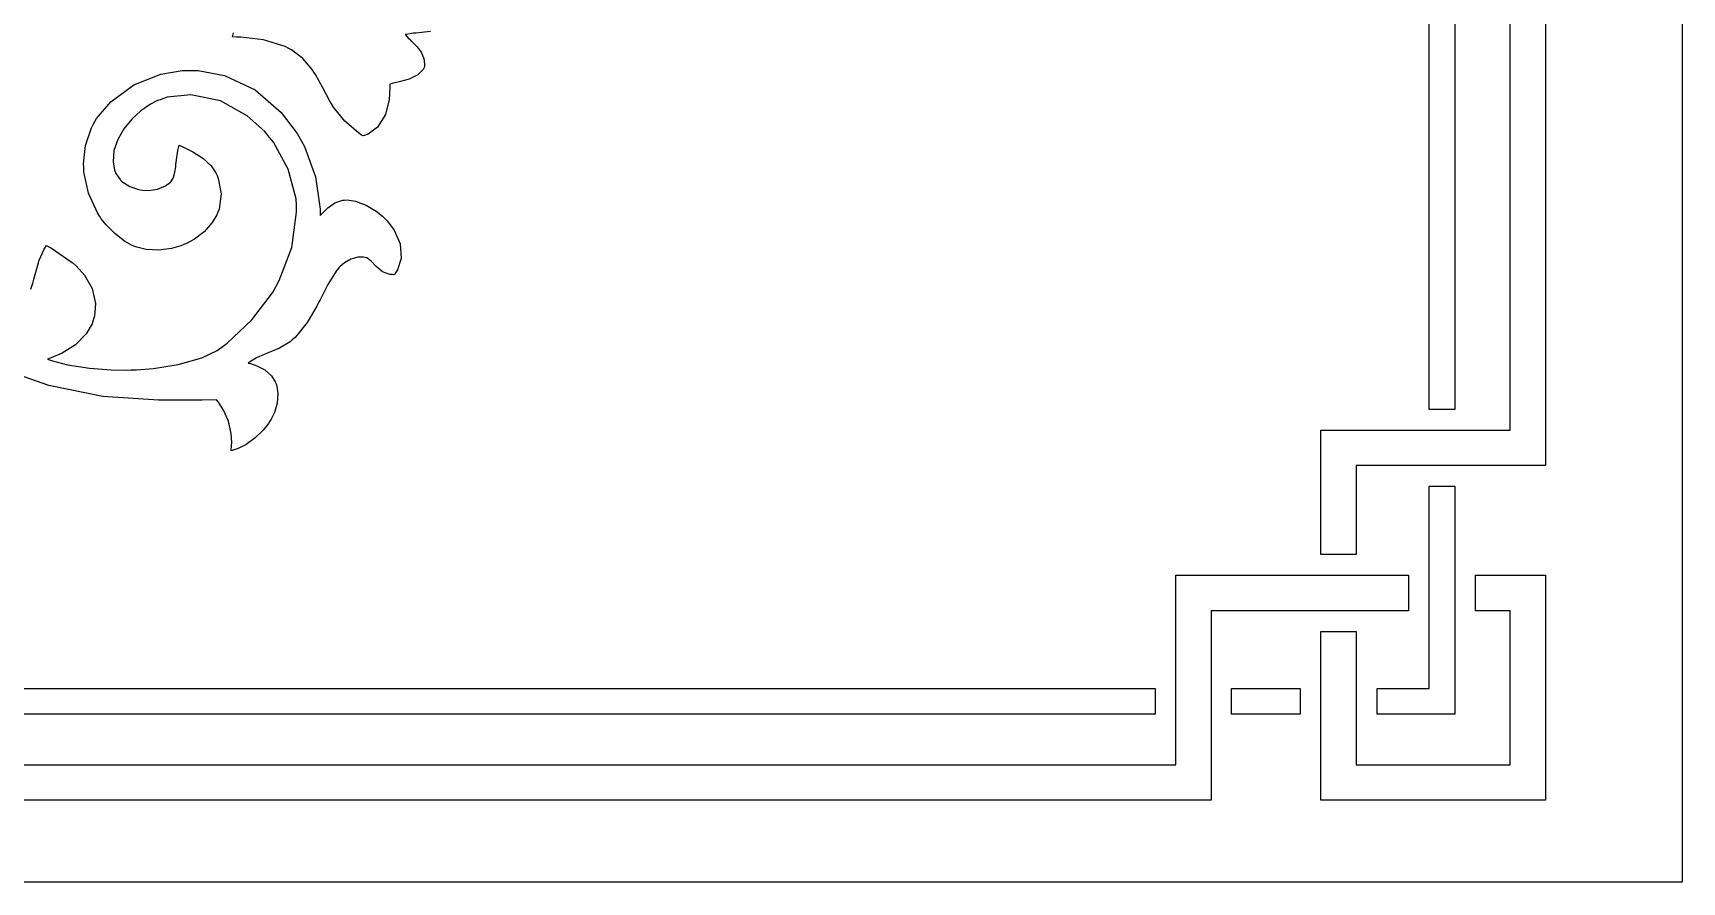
# Model space of a CAD drawing. Extents: x 0 to 1426, y 0 to 829.
# Drawn here: x 832.8 to 1014.2, y 0 to 93.3 of the extents above; entities that cross this region are included whole.
import ezdxf

# ---------------------------------------------------------------- set-up
doc = ezdxf.new("R2010")
doc.units = 0
doc.layers.get('0').update_dxf_attribs({"linetype": 'CONTINUOUS'})

msp = doc.modelspace()

# ---------------------------------------------------------------- linework, layer by layer
at = {"color": 21}
for p, q in [((1014.19, 192.749), (1014.19, 0)), ((1014.19, 0), (547.695, 0))]:
    msp.add_line(p, q, dxfattribs=at)
at = {"color": 0}
for p, q in [((999.183, 147.064), (999.183, 45.7729)), ((999.183, 147.064), (999.183, 45.7729)), ((995.299, 49.6591), (995.299, 143.177)), ((995.299, 49.6591), (995.299, 143.177)), ((986.37, 51.9395), (986.37, 140.898)), ((986.37, 51.9395), (986.37, 140.898)), ((989.214, 140.898), (989.214, 51.9395)), ((989.214, 140.898), (989.214, 51.9395)), ((854.749, 92.9185), (854.869, 93.3704)), ((854.749, 92.9185), (854.869, 93.3704)), ((855.214, 92.8991), (854.749, 92.9185)), ((855.214, 92.8991), (854.749, 92.9185)), ((855.691, 92.8811), (855.214, 92.8991)), ((855.691, 92.8811), (855.214, 92.8991)), ((858.167, 92.5809), (855.691, 92.8811)), ((858.167, 92.5809), (855.691, 92.8811)), ((860.545, 91.8683), (858.167, 92.5809)), ((860.545, 91.8683), (858.167, 92.5809)), ((873.845, 93.1926), (873.764, 93.176)), ((873.845, 93.1926), (873.764, 93.176)), ((873.764, 93.176), (873.792, 93.1347)), ((873.764, 93.176), (873.792, 93.1347)), ((873.792, 93.1347), (874.13, 92.746)), ((873.792, 93.1347), (874.13, 92.746)), ((874.681, 93.3111), (873.845, 93.1926)), ((874.681, 93.3111), (873.845, 93.1926)), ((874.13, 92.746), (874.166, 92.7089)), ((874.13, 92.746), (874.166, 92.7089)), ((874.166, 92.7089), (874.194, 92.6828)), ((874.166, 92.7089), (874.194, 92.6828)), ((874.194, 92.6828), (874.469, 92.4207)), ((874.194, 92.6828), (874.469, 92.4207)), ((874.765, 93.3207), (874.681, 93.3111)), ((874.765, 93.3207), (874.681, 93.3111)), ((874.924, 93.3401), (874.765, 93.3207)), ((874.924, 93.3401), (874.765, 93.3207)), ((876.536, 93.5069), (874.924, 93.3401)), ((876.536, 93.5069), (874.924, 93.3401)), ((860.972, 91.6421), (860.545, 91.8683)), ((860.972, 91.6421), (860.545, 91.8683)), ((861.268, 91.4852), (860.972, 91.6421)), ((861.268, 91.4852), (860.972, 91.6421)), ((862.513, 90.5302), (861.268, 91.4852)), ((862.513, 90.5302), (861.268, 91.4852)), ((874.469, 92.4207), (874.497, 92.3946)), ((874.469, 92.4207), (874.497, 92.3946)), ((874.497, 92.3946), (874.649, 92.257)), ((874.497, 92.3946), (874.649, 92.257)), ((874.649, 92.257), (875.079, 91.8161)), ((874.649, 92.257), (875.079, 91.8161)), ((875.079, 91.8161), (875.52, 91.2248)), ((875.079, 91.8161), (875.52, 91.2248)), ((875.52, 91.2248), (875.796, 90.5482)), ((875.52, 91.2248), (875.796, 90.5482)), ((846.892, 88.7966), (849.245, 89.2006)), ((846.892, 88.7966), (849.245, 89.2006)), ((849.245, 89.2006), (850.032, 89.2073)), ((849.245, 89.2006), (850.032, 89.2073)), ((850.032, 89.2073), (850.995, 89.2168)), ((850.032, 89.2073), (850.995, 89.2168)), ((850.995, 89.2168), (853.888, 88.6686)), ((850.995, 89.2168), (853.888, 88.6686)), ((863.522, 89.3286), (862.513, 90.5302)), ((863.522, 89.3286), (862.513, 90.5302)), ((863.702, 89.0475), (863.522, 89.3286)), ((863.702, 89.0475), (863.522, 89.3286)), ((863.882, 88.7677), (863.702, 89.0475)), ((863.882, 88.7677), (863.702, 89.0475)), ((875.736, 89.3191), (875.161, 88.7511)), ((875.736, 89.3191), (875.161, 88.7511)), ((875.852, 89.5449), (875.736, 89.3191)), ((875.852, 89.5449), (875.736, 89.3191)), ((875.796, 90.5482), (875.891, 89.9223)), ((875.796, 90.5482), (875.891, 89.9223)), ((875.891, 89.625), (875.852, 89.5449)), ((875.891, 89.625), (875.852, 89.5449)), ((875.891, 89.9223), (875.891, 89.7146)), ((875.891, 89.9223), (875.891, 89.7146)), ((875.891, 89.7146), (875.891, 89.625)), ((875.891, 89.7146), (875.891, 89.625)), ((841.368, 85.7885), (843.926, 87.6445)), ((841.368, 85.7885), (843.926, 87.6445)), ((843.926, 87.6445), (846.892, 88.7966)), ((843.926, 87.6445), (846.892, 88.7966)), ((853.888, 88.6686), (857.271, 87.0825)), ((853.888, 88.6686), (857.271, 87.0825)), ((857.271, 87.0825), (860.115, 84.6169)), ((857.271, 87.0825), (860.115, 84.6169)), ((864.683, 87.3044), (863.882, 88.7677)), ((864.683, 87.3044), (863.882, 88.7677)), ((865.48, 85.834), (864.683, 87.3044)), ((865.48, 85.834), (864.683, 87.3044)), ((872.084, 87.3153), (872.01, 86.046)), ((872.084, 87.3153), (872.01, 86.046)), ((872.314, 87.799), (872.053, 87.7327)), ((872.314, 87.799), (872.053, 87.7327)), ((872.053, 87.7327), (872.084, 87.3153)), ((872.053, 87.7327), (872.084, 87.3153)), ((873.114, 87.9725), (872.314, 87.799)), ((873.114, 87.9725), (872.314, 87.799)), ((874.201, 88.2689), (873.114, 87.9725)), ((874.201, 88.2689), (873.114, 87.9725)), ((875.161, 88.7511), (874.201, 88.2689)), ((875.161, 88.7511), (874.201, 88.2689)), ((839.819, 83.953), (841.368, 85.7885)), ((839.819, 83.953), (841.368, 85.7885)), ((845.742, 85.5003), (844.684, 84.7686)), ((845.742, 85.5003), (844.684, 84.7686)), ((846.529, 85.9042), (845.742, 85.5003)), ((846.529, 85.9042), (845.742, 85.5003)), ((846.804, 86.0033), (846.529, 85.9042)), ((846.804, 86.0033), (846.529, 85.9042)), ((847.598, 86.2902), (846.804, 86.0033)), ((847.598, 86.2902), (846.804, 86.0033)), ((850.191, 86.5463), (847.598, 86.2902)), ((850.191, 86.5463), (847.598, 86.2902)), ((853.44, 85.8767), (850.191, 86.5463)), ((853.44, 85.8767), (850.191, 86.5463)), ((856.382, 84.2328), (853.44, 85.8767)), ((856.382, 84.2328), (853.44, 85.8767)), ((865.657, 85.5486), (865.48, 85.834)), ((865.657, 85.5486), (865.48, 85.834)), ((865.875, 85.1944), (865.657, 85.5486)), ((865.875, 85.1944), (865.657, 85.5486)), ((872.01, 86.046), (871.583, 84.3897)), ((872.01, 86.046), (871.583, 84.3897)), ((839.452, 83.2626), (839.819, 83.953)), ((839.452, 83.2626), (839.819, 83.953)), ((843.686, 83.8535), (842.821, 82.7938)), ((843.686, 83.8535), (842.821, 82.7938)), ((844.684, 84.7686), (843.686, 83.8535)), ((844.684, 84.7686), (843.686, 83.8535)), ((858.308, 82.5087), (856.382, 84.2328)), ((858.308, 82.5087), (856.382, 84.2328)), ((860.115, 84.6169), (861.889, 82.2798)), ((860.115, 84.6169), (861.889, 82.2798)), ((867.11, 83.6401), (865.875, 85.1944)), ((867.11, 83.6401), (865.875, 85.1944)), ((868.613, 82.3461), (867.11, 83.6401)), ((868.613, 82.3461), (867.11, 83.6401)), ((871.583, 84.3897), (870.701, 82.9924)), ((871.583, 84.3897), (870.701, 82.9924)), ((838.606, 80.9833), (839.258, 82.8985)), ((838.606, 80.9833), (839.258, 82.8985)), ((839.258, 82.8985), (839.452, 83.2626)), ((839.258, 82.8985), (839.452, 83.2626)), ((842.144, 81.6363), (841.728, 80.421)), ((842.144, 81.6363), (841.728, 80.421)), ((842.821, 82.7938), (842.144, 81.6363)), ((842.821, 82.7938), (842.144, 81.6363)), ((858.841, 81.8473), (858.308, 82.5087)), ((858.841, 81.8473), (858.308, 82.5087)), ((859.261, 81.3262), (858.841, 81.8473)), ((859.261, 81.3262), (858.841, 81.8473)), ((861.889, 82.2798), (862.358, 81.4324)), ((861.889, 82.2798), (862.358, 81.4324)), ((868.966, 82.12), (868.613, 82.3461)), ((868.966, 82.12), (868.613, 82.3461)), ((869.121, 82.0222), (868.966, 82.12)), ((869.121, 82.0222), (868.966, 82.12)), ((869.294, 82.0829), (869.121, 82.0222)), ((869.294, 82.0829), (869.121, 82.0222)), ((869.675, 82.2166), (869.294, 82.0829)), ((869.675, 82.2166), (869.294, 82.0829)), ((870.701, 82.9924), (869.675, 82.2166)), ((870.701, 82.9924), (869.675, 82.2166)), ((838.376, 78.97), (838.606, 80.9833)), ((838.376, 78.97), (838.606, 80.9833)), ((841.728, 80.421), (841.629, 79.1916)), ((841.728, 80.421), (841.629, 79.1916)), ((848.547, 78.8843), (848.755, 80.4101)), ((848.547, 78.8843), (848.755, 80.4101)), ((848.755, 80.4101), (848.79, 80.5628)), ((848.755, 80.4101), (848.79, 80.5628)), ((848.79, 80.5628), (848.9, 80.9985)), ((848.79, 80.5628), (848.9, 80.9985)), ((848.9, 80.9985), (849.309, 80.8164)), ((848.9, 80.9985), (849.309, 80.8164)), ((849.309, 80.8164), (849.591, 80.6909)), ((849.309, 80.8164), (849.591, 80.6909)), ((849.591, 80.6909), (850.42, 80.2693)), ((849.591, 80.6909), (850.42, 80.2693)), ((850.42, 80.2693), (851.489, 79.5817)), ((850.42, 80.2693), (851.489, 79.5817)), ((860.905, 78.365), (859.261, 81.3262)), ((860.905, 78.365), (859.261, 81.3262)), ((862.358, 81.4324), (862.7, 80.8496)), ((862.358, 81.4324), (862.7, 80.8496)), ((862.7, 80.8496), (863.903, 77.5187)), ((862.7, 80.8496), (863.903, 77.5187)), ((838.398, 78.558), (838.376, 78.97)), ((838.398, 78.558), (838.376, 78.97)), ((838.422, 78.0754), (838.398, 78.558)), ((838.422, 78.0754), (838.398, 78.558)), ((838.944, 75.7495), (838.422, 78.0754)), ((838.944, 75.7495), (838.422, 78.0754)), ((841.629, 79.1916), (841.795, 78.2697)), ((841.629, 79.1916), (841.795, 78.2697)), ((841.795, 78.2697), (841.915, 77.9886)), ((841.795, 78.2697), (841.915, 77.9886)), ((841.915, 77.9886), (841.947, 77.9117)), ((841.915, 77.9886), (841.947, 77.9117)), ((848.282, 77.4859), (848.441, 78.0426)), ((848.282, 77.4859), (848.441, 78.0426)), ((848.441, 78.0426), (848.522, 78.6197)), ((848.441, 78.0426), (848.522, 78.6197)), ((848.522, 78.6197), (848.533, 78.7287)), ((848.522, 78.6197), (848.533, 78.7287)), ((848.533, 78.7287), (848.547, 78.8843)), ((848.533, 78.7287), (848.547, 78.8843)), ((851.489, 79.5817), (852.41, 78.7259)), ((851.489, 79.5817), (852.41, 78.7259)), ((852.41, 78.7259), (852.946, 77.9568)), ((852.41, 78.7259), (852.946, 77.9568)), ((861.762, 75.0962), (860.905, 78.365)), ((861.762, 75.0962), (860.905, 78.365)), ((841.947, 77.9117), (842.409, 77.2213)), ((841.947, 77.9117), (842.409, 77.2213)), ((842.409, 77.2213), (842.465, 77.1606)), ((842.409, 77.2213), (842.465, 77.1606)), ((842.465, 77.1606), (842.61, 77.0146)), ((842.465, 77.1606), (842.61, 77.0146)), ((842.61, 77.0146), (843.463, 76.4589)), ((842.61, 77.0146), (843.463, 76.4589)), ((843.463, 76.4589), (844.437, 76.1326)), ((843.463, 76.4589), (844.437, 76.1326)), ((846.511, 76.1711), (847.39, 76.5253)), ((846.511, 76.1711), (847.39, 76.5253)), ((847.39, 76.5253), (847.947, 76.9553)), ((847.39, 76.5253), (847.947, 76.9553)), ((847.947, 76.9553), (848.081, 77.1356)), ((847.947, 76.9553), (848.081, 77.1356)), ((848.081, 77.1356), (848.095, 77.1564)), ((848.081, 77.1356), (848.095, 77.1564)), ((848.095, 77.1564), (848.222, 77.3631)), ((848.095, 77.1564), (848.222, 77.3631)), ((848.222, 77.3631), (848.233, 77.385)), ((848.222, 77.3631), (848.233, 77.385)), ((848.233, 77.385), (848.282, 77.4859)), ((848.233, 77.385), (848.282, 77.4859)), ((852.946, 77.9568), (853.062, 77.6746)), ((852.946, 77.9568), (853.062, 77.6746)), ((853.062, 77.6746), (853.2, 77.3479)), ((853.062, 77.6746), (853.2, 77.3479)), ((853.2, 77.3479), (853.514, 75.6722)), ((853.2, 77.3479), (853.514, 75.6722)), ((863.903, 77.5187), (864.422, 73.9786)), ((863.903, 77.5187), (864.422, 73.9786)), ((839.915, 73.5679), (838.944, 75.7495)), ((839.915, 73.5679), (838.944, 75.7495)), ((844.437, 76.1326), (844.635, 76.0995)), ((844.437, 76.1326), (844.635, 76.0995)), ((844.635, 76.0995), (844.86, 76.0635)), ((844.635, 76.0995), (844.86, 76.0635)), ((844.86, 76.0635), (845.555, 76.0416)), ((844.86, 76.0635), (845.555, 76.0416)), ((845.555, 76.0416), (846.511, 76.1711)), ((845.555, 76.0416), (846.511, 76.1711)), ((853.514, 75.6722), (853.288, 73.987)), ((853.514, 75.6722), (853.288, 73.987)), ((861.79, 74.4209), (861.762, 75.0962)), ((861.79, 74.4209), (861.762, 75.0962)), ((861.818, 73.6314), (861.79, 74.4209)), ((861.818, 73.6314), (861.79, 74.4209)), ((865.262, 74.1218), (866.013, 74.6622)), ((865.262, 74.1218), (866.013, 74.6622)), ((866.013, 74.6622), (866.891, 74.9529)), ((866.013, 74.6622), (866.891, 74.9529)), ((866.891, 74.9529), (867.096, 74.9653)), ((866.891, 74.9529), (867.096, 74.9653)), ((867.096, 74.9653), (867.392, 74.9847)), ((867.096, 74.9653), (867.392, 74.9847)), ((867.392, 74.9847), (868.292, 74.8496)), ((867.392, 74.9847), (868.292, 74.8496)), ((868.292, 74.8496), (869.47, 74.4167)), ((868.292, 74.8496), (869.47, 74.4167)), ((869.47, 74.4167), (870.56, 73.7676)), ((869.47, 74.4167), (870.56, 73.7676)), ((840.165, 73.1573), (839.915, 73.5679)), ((840.165, 73.1573), (839.915, 73.5679)), ((840.313, 72.9121), (840.165, 73.1573)), ((840.313, 72.9121), (840.165, 73.1573)), ((840.863, 72.2355), (840.313, 72.9121)), ((840.863, 72.2355), (840.313, 72.9121)), ((853.034, 73.3489), (852.519, 72.4888)), ((853.034, 73.3489), (852.519, 72.4888)), ((853.154, 73.6547), (853.034, 73.3489)), ((853.154, 73.6547), (853.034, 73.3489)), ((853.288, 73.987), (853.154, 73.6547)), ((853.288, 73.987), (853.154, 73.6547)), ((861.282, 69.7727), (861.818, 73.6314)), ((861.282, 69.7727), (861.818, 73.6314)), ((864.422, 73.9786), (864.418, 73.291)), ((864.422, 73.9786), (864.418, 73.291)), ((864.418, 73.291), (864.482, 73.3474)), ((864.418, 73.291), (864.482, 73.3474)), ((864.482, 73.3474), (865.064, 73.9331)), ((864.482, 73.3474), (865.064, 73.9331)), ((865.064, 73.9331), (865.117, 73.9828)), ((865.064, 73.9331), (865.117, 73.9828)), ((865.117, 73.9828), (865.262, 74.1218)), ((865.117, 73.9828), (865.262, 74.1218)), ((870.56, 73.7676), (871.273, 73.2084)), ((870.56, 73.7676), (871.273, 73.2084)), ((871.273, 73.2084), (871.488, 72.9989)), ((871.273, 73.2084), (871.488, 72.9989)), ((871.488, 72.9989), (871.788, 72.704)), ((871.488, 72.9989), (871.788, 72.704)), ((871.788, 72.704), (872.564, 71.6717)), ((871.788, 72.704), (872.564, 71.6717)), ((841.83, 71.2791), (840.863, 72.2355)), ((841.83, 71.2791), (840.863, 72.2355)), ((842.903, 70.448), (841.83, 71.2791)), ((842.903, 70.448), (841.83, 71.2791)), ((851.644, 71.4939), (850.59, 70.6822)), ((851.644, 71.4939), (850.59, 70.6822)), ((852.519, 72.4888), (851.644, 71.4939)), ((852.519, 72.4888), (851.644, 71.4939)), ((872.564, 71.6717), (873.217, 70.1629)), ((872.564, 71.6717), (873.217, 70.1629)), ((833.512, 68.3768), (834.058, 69.5688)), ((833.512, 68.3768), (834.058, 69.5688)), ((834.058, 69.5688), (834.129, 69.6793)), ((834.058, 69.5688), (834.129, 69.6793)), ((834.129, 69.6793), (834.319, 69.9795)), ((834.129, 69.6793), (834.319, 69.9795)), ((834.319, 69.9795), (834.63, 69.8059)), ((834.319, 69.9795), (834.63, 69.8059)), ((834.63, 69.8059), (834.859, 69.6778)), ((834.63, 69.8059), (834.859, 69.6778)), ((834.859, 69.6778), (837.036, 68.2004)), ((834.859, 69.6778), (837.036, 68.2004)), ((843.65, 70.0031), (842.903, 70.448)), ((843.65, 70.0031), (842.903, 70.448)), ((843.915, 69.9022), (843.65, 70.0031)), ((843.915, 69.9022), (843.65, 70.0031)), ((844.243, 69.7798), (843.915, 69.9022)), ((844.243, 69.7798), (843.915, 69.9022)), ((845.277, 69.5484), (844.243, 69.7798)), ((845.277, 69.5484), (844.243, 69.7798)), ((846.677, 69.4683), (845.277, 69.5484)), ((846.677, 69.4683), (845.277, 69.5484)), ((848.071, 69.6475), (846.677, 69.4683)), ((848.071, 69.6475), (846.677, 69.4683)), ((849.09, 69.9368), (848.071, 69.6475)), ((849.09, 69.9368), (848.071, 69.6475)), ((849.415, 70.0705), (849.09, 69.9368)), ((849.415, 70.0705), (849.09, 69.9368)), ((849.718, 70.1971), (849.415, 70.0705)), ((849.718, 70.1971), (849.415, 70.0705)), ((850.59, 70.6822), (849.718, 70.1971)), ((850.59, 70.6822), (849.718, 70.1971)), ((859.91, 66.1211), (861.282, 69.7727)), ((859.91, 66.1211), (861.282, 69.7727)), ((873.217, 70.1629), (873.308, 68.5617)), ((873.217, 70.1629), (873.308, 68.5617)), ((832.926, 66.27), (833.413, 68.0738)), ((832.926, 66.27), (833.413, 68.0738)), ((833.413, 68.0738), (833.473, 68.2516)), ((833.413, 68.0738), (833.473, 68.2516)), ((833.473, 68.2516), (833.512, 68.3768)), ((833.473, 68.2516), (833.512, 68.3768)), ((837.036, 68.2004), (837.233, 68.0283)), ((837.036, 68.2004), (837.233, 68.0283)), ((837.233, 68.0283), (837.576, 67.7347)), ((837.233, 68.0283), (837.576, 67.7347)), ((837.576, 67.7347), (838.486, 66.7191)), ((837.576, 67.7347), (838.486, 66.7191)), ((866.235, 67.262), (865.237, 65.6883)), ((866.235, 67.262), (865.237, 65.6883)), ((866.472, 67.5252), (866.235, 67.262)), ((866.472, 67.5252), (866.235, 67.262)), ((866.606, 67.6755), (866.472, 67.5252)), ((866.606, 67.6755), (866.472, 67.5252)), ((867.068, 68.0653), (866.606, 67.6755)), ((867.068, 68.0653), (866.606, 67.6755)), ((867.78, 68.4664), (867.068, 68.0653)), ((867.78, 68.4664), (867.068, 68.0653)), ((868.56, 68.6788), (867.78, 68.4664)), ((868.56, 68.6788), (867.78, 68.4664)), ((869.17, 68.6897), (868.56, 68.6788)), ((869.17, 68.6897), (868.56, 68.6788)), ((869.364, 68.6484), (869.17, 68.6897)), ((869.364, 68.6484), (869.17, 68.6897)), ((869.544, 68.611), (869.364, 68.6484)), ((869.544, 68.611), (869.364, 68.6484)), ((870.031, 68.272), (869.544, 68.611)), ((870.031, 68.272), (869.544, 68.611)), ((870.574, 67.6617), (870.031, 68.272)), ((870.574, 67.6617), (870.031, 68.272)), ((871.262, 67.0789), (870.574, 67.6617)), ((871.262, 67.0789), (870.574, 67.6617)), ((872.924, 67.3104), (872.702, 66.9548)), ((872.924, 67.3104), (872.702, 66.9548)), ((873.308, 68.5617), (872.924, 67.3104)), ((873.308, 68.5617), (872.924, 67.3104)), ((832.573, 65.1866), (832.834, 65.9405)), ((832.573, 65.1866), (832.834, 65.9405)), ((832.834, 65.9405), (832.877, 66.0894)), ((832.834, 65.9405), (832.877, 66.0894)), ((832.877, 66.0894), (832.926, 66.27)), ((832.877, 66.0894), (832.926, 66.27)), ((838.486, 66.7191), (839.339, 65.2431)), ((838.486, 66.7191), (839.339, 65.2431)), ((859.158, 64.7869), (859.525, 65.4346)), ((859.158, 64.7869), (859.525, 65.4346)), ((859.525, 65.4346), (859.91, 66.1211)), ((859.525, 65.4346), (859.91, 66.1211)), ((865.237, 65.6883), (864.39, 64.0112)), ((865.237, 65.6883), (864.39, 64.0112)), ((872.088, 66.7949), (871.262, 67.0789)), ((872.088, 66.7949), (871.262, 67.0789)), ((872.367, 66.7812), (872.088, 66.7949)), ((872.367, 66.7812), (872.088, 66.7949)), ((872.585, 66.7703), (872.367, 66.7812)), ((872.585, 66.7703), (872.367, 66.7812)), ((872.702, 66.9548), (872.585, 66.7703)), ((872.702, 66.9548), (872.585, 66.7703)), ((839.339, 65.2431), (839.692, 63.5991)), ((839.339, 65.2431), (839.692, 63.5991)), ((839.692, 63.5991), (839.579, 62.2169)), ((839.692, 63.5991), (839.579, 62.2169)), ((856.904, 61.7982), (859.158, 64.7869)), ((856.904, 61.7982), (859.158, 64.7869)), ((864.231, 63.6958), (864.041, 63.318)), ((864.231, 63.6958), (864.041, 63.318)), ((864.39, 64.0112), (864.231, 63.6958)), ((864.39, 64.0112), (864.231, 63.6958)), ((839.452, 61.783), (839.329, 61.3791)), ((839.452, 61.783), (839.329, 61.3791)), ((839.579, 62.2169), (839.452, 61.783)), ((839.579, 62.2169), (839.452, 61.783)), ((854.181, 59.2282), (856.904, 61.7982)), ((854.181, 59.2282), (856.904, 61.7982)), ((864.041, 63.318), (862.983, 61.4948)), ((864.041, 63.318), (862.983, 61.4948)), ((838.68, 60.2492), (837.487, 59.0557)), ((838.68, 60.2492), (837.487, 59.0557)), ((839.329, 61.3791), (838.68, 60.2492)), ((839.329, 61.3791), (838.68, 60.2492)), ((861.649, 59.8703), (861.325, 59.5905)), ((861.649, 59.8703), (861.325, 59.5905)), ((862.983, 61.4948), (861.649, 59.8703)), ((862.983, 61.4948), (861.649, 59.8703)), ((836.023, 58.1561), (834.834, 57.6351)), ((836.023, 58.1561), (834.834, 57.6351)), ((837.487, 59.0557), (836.023, 58.1561)), ((837.487, 59.0557), (836.023, 58.1561)), ((851.394, 57.6421), (853.087, 58.4288)), ((851.394, 57.6421), (853.087, 58.4288)), ((853.087, 58.4288), (853.581, 58.7887)), ((853.087, 58.4288), (853.581, 58.7887)), ((853.581, 58.7887), (854.181, 59.2282)), ((853.581, 58.7887), (854.181, 59.2282)), ((858.421, 58.0718), (858.238, 58.0016)), ((858.421, 58.0718), (858.238, 58.0016)), ((858.686, 58.1766), (858.421, 58.0718)), ((858.686, 58.1766), (858.421, 58.0718)), ((859.938, 58.7015), (858.686, 58.1766)), ((859.938, 58.7015), (858.686, 58.1766)), ((861.099, 59.4004), (859.938, 58.7015)), ((861.099, 59.4004), (859.938, 58.7015)), ((861.325, 59.5905), (861.099, 59.4004)), ((861.325, 59.5905), (861.099, 59.4004)), ((834.834, 57.6351), (834.425, 57.4947)), ((834.834, 57.6351), (834.425, 57.4947)), ((834.425, 57.4947), (834.958, 57.2904)), ((834.425, 57.4947), (834.958, 57.2904)), ((834.958, 57.2904), (836.623, 56.8593)), ((834.958, 57.2904), (836.623, 56.8593)), ((836.623, 56.8593), (839.026, 56.479)), ((836.623, 56.8593), (839.026, 56.479)), ((839.026, 56.479), (841.421, 56.3079)), ((839.026, 56.479), (841.421, 56.3079)), ((841.421, 56.3079), (843.061, 56.2846)), ((841.421, 56.3079), (843.061, 56.2846)), ((843.061, 56.2846), (843.605, 56.2998)), ((843.061, 56.2846), (843.605, 56.2998)), ((843.605, 56.2998), (844.225, 56.3192)), ((843.605, 56.2998), (844.225, 56.3192)), ((844.225, 56.3192), (846.088, 56.4691)), ((844.225, 56.3192), (846.088, 56.4691)), ((846.088, 56.4691), (848.79, 56.8925)), ((846.088, 56.4691), (848.79, 56.8925)), ((848.79, 56.8925), (851.394, 57.6421)), ((848.79, 56.8925), (851.394, 57.6421)), ((856.626, 57.1542), (856.481, 57.0385)), ((856.626, 57.1542), (856.481, 57.0385)), ((856.481, 57.0385), (856.728, 56.9888)), ((856.481, 57.0385), (856.728, 56.9888)), ((857.391, 57.6213), (856.626, 57.1542)), ((857.391, 57.6213), (856.626, 57.1542)), ((856.728, 56.9888), (857.448, 56.7574)), ((856.728, 56.9888), (857.448, 56.7574)), ((858.238, 58.0016), (857.391, 57.6213)), ((858.238, 58.0016), (857.391, 57.6213)), ((857.448, 56.7574), (858.326, 56.3026)), ((857.448, 56.7574), (858.326, 56.3026)), ((858.326, 56.3026), (859.046, 55.6436)), ((858.326, 56.3026), (859.046, 55.6436)), ((834.552, 54.5758), (829.984, 56.1964)), ((834.552, 54.5758), (829.984, 56.1964)), ((840.518, 53.3823), (834.552, 54.5758)), ((840.518, 53.3823), (834.552, 54.5758)), ((859.046, 55.6436), (859.465, 54.9906)), ((859.046, 55.6436), (859.465, 54.9906)), ((859.465, 54.9906), (859.557, 54.7536)), ((859.465, 54.9906), (859.557, 54.7536)), ((859.557, 54.7536), (859.649, 54.507)), ((859.557, 54.7536), (859.649, 54.507)), ((859.649, 54.507), (859.769, 53.7048)), ((859.649, 54.507), (859.769, 53.7048)), ((846.614, 52.9759), (840.518, 53.3823)), ((846.614, 52.9759), (840.518, 53.3823)), ((851.415, 52.9678), (846.614, 52.9759)), ((851.415, 52.9678), (846.614, 52.9759)), ((853.017, 52.9953), (851.415, 52.9678)), ((853.017, 52.9953), (851.415, 52.9678)), ((853.235, 52.7417), (853.017, 52.9953)), ((853.235, 52.7417), (853.017, 52.9953)), ((853.786, 51.8873), (853.235, 52.7417)), ((853.786, 51.8873), (853.235, 52.7417)), ((859.684, 52.6383), (859.367, 51.6019)), ((859.684, 52.6383), (859.367, 51.6019)), ((859.769, 53.7048), (859.684, 52.6383)), ((859.769, 53.7048), (859.684, 52.6383)), ((854.325, 50.6469), (853.786, 51.8873)), ((854.325, 50.6469), (853.786, 51.8873)), ((859.021, 50.8773), (858.88, 50.6497)), ((859.021, 50.8773), (858.88, 50.6497)), ((859.367, 51.6019), (859.021, 50.8773)), ((859.367, 51.6019), (859.021, 50.8773)), ((989.214, 51.9395), (986.37, 51.9395)), ((989.214, 51.9395), (986.37, 51.9395)), ((854.622, 49.3268), (854.325, 50.6469)), ((854.622, 49.3268), (854.325, 50.6469)), ((854.689, 48.314), (854.622, 49.3268)), ((854.689, 48.314), (854.622, 49.3268)), ((858.157, 49.6729), (857.275, 48.8184)), ((858.157, 49.6729), (857.275, 48.8184)), ((858.721, 50.3922), (858.157, 49.6729)), ((858.721, 50.3922), (858.157, 49.6729)), ((858.88, 50.6497), (858.721, 50.3922)), ((858.88, 50.6497), (858.721, 50.3922)), ((974.457, 35.9971), (974.457, 49.6591)), ((974.457, 49.6591), (995.299, 49.6591)), ((974.457, 35.9971), (974.457, 49.6591)), ((974.457, 49.6591), (995.299, 49.6591)), ((854.632, 47.4073), (854.668, 47.9792)), ((854.632, 47.4073), (854.668, 47.9792)), ((855.169, 47.6017), (854.632, 47.4073)), ((855.169, 47.6017), (854.632, 47.4073)), ((854.668, 47.9792), (854.689, 48.314)), ((854.668, 47.9792), (854.689, 48.314)), ((855.454, 47.7051), (855.169, 47.6017)), ((855.454, 47.7051), (855.169, 47.6017)), ((856.269, 48.1171), (855.454, 47.7051)), ((856.269, 48.1171), (855.454, 47.7051)), ((857.275, 48.8184), (856.269, 48.1171)), ((857.275, 48.8184), (856.269, 48.1171)), ((999.183, 45.7729), (978.341, 45.7729)), ((978.341, 45.7729), (978.341, 35.9971)), ((999.183, 45.7729), (978.341, 45.7729)), ((978.341, 45.7729), (978.341, 35.9971)), ((986.37, 21.2755), (986.37, 43.5169)), ((986.37, 43.5169), (989.214, 43.5169)), ((986.37, 21.2755), (986.37, 43.5169)), ((986.37, 43.5169), (989.214, 43.5169)), ((989.214, 43.5169), (989.214, 18.4423)), ((989.214, 43.5169), (989.214, 18.4423)), ((978.341, 35.9971), (974.457, 35.9971)), ((978.341, 35.9971), (974.457, 35.9971)), ((958.515, 12.8764), (958.515, 33.7178)), ((958.515, 33.7178), (984.091, 33.7178)), ((958.515, 12.8764), (958.515, 33.7178)), ((958.515, 33.7178), (984.091, 33.7178)), ((984.091, 33.7178), (984.091, 29.8304)), ((984.091, 33.7178), (984.091, 29.8304)), ((991.493, 29.8304), (991.493, 33.7178)), ((991.493, 33.7178), (999.183, 33.7178)), ((991.493, 29.8304), (991.493, 33.7178)), ((991.493, 33.7178), (999.183, 33.7178)), ((999.183, 33.7178), (999.183, 8.9903)), ((999.183, 33.7178), (999.183, 8.9903)), ((962.402, 29.8304), (962.402, 8.9903)), ((984.091, 29.8304), (962.402, 29.8304)), ((962.402, 29.8304), (962.402, 8.9903)), ((984.091, 29.8304), (962.402, 29.8304)), ((995.299, 29.8304), (991.493, 29.8304)), ((995.299, 29.8304), (991.493, 29.8304)), ((995.299, 12.8764), (995.299, 29.8304)), ((995.299, 12.8764), (995.299, 29.8304)), ((974.457, 8.9903), (974.457, 27.5511)), ((974.457, 27.5511), (978.341, 27.5511)), ((974.457, 8.9903), (974.457, 27.5511)), ((974.457, 27.5511), (978.341, 27.5511)), ((978.341, 27.5511), (978.341, 12.8764)), ((978.341, 27.5511), (978.341, 12.8764)), ((605.656, 21.2755), (956.236, 21.2755)), ((605.656, 21.2755), (956.236, 21.2755)), ((956.236, 21.2755), (956.236, 18.4423)), ((956.236, 21.2755), (956.236, 18.4423)), ((964.65, 18.4381), (964.65, 21.2797)), ((964.65, 21.2797), (972.189, 21.2797)), ((964.65, 18.4381), (964.65, 21.2797)), ((964.65, 21.2797), (972.189, 21.2797)), ((972.189, 21.2797), (972.189, 18.4381)), ((972.189, 21.2797), (972.189, 18.4381)), ((980.645, 21.2742), (986.37, 21.2755)), ((980.645, 21.2742), (986.37, 21.2755)), ((980.645, 18.4423), (980.645, 21.2742)), ((980.645, 18.4423), (980.645, 21.2742)), ((956.236, 18.4423), (605.656, 18.4423)), ((956.236, 18.4423), (605.656, 18.4423)), ((972.189, 18.4381), (964.65, 18.4381)), ((972.189, 18.4381), (964.65, 18.4381)), ((989.214, 18.4423), (980.645, 18.4423)), ((989.214, 18.4423), (980.645, 18.4423)), ((603.377, 12.8764), (958.515, 12.8764)), ((603.377, 12.8764), (958.515, 12.8764)), ((978.341, 12.8764), (995.299, 12.8764)), ((978.341, 12.8764), (995.299, 12.8764)), ((962.402, 8.9903), (599.489, 8.9903)), ((962.402, 8.9903), (599.489, 8.9903)), ((999.183, 8.9903), (974.457, 8.9903)), ((999.183, 8.9903), (974.457, 8.9903))]:
    msp.add_line(p, q, dxfattribs=at)

doc.saveas('drawing.dxf')
